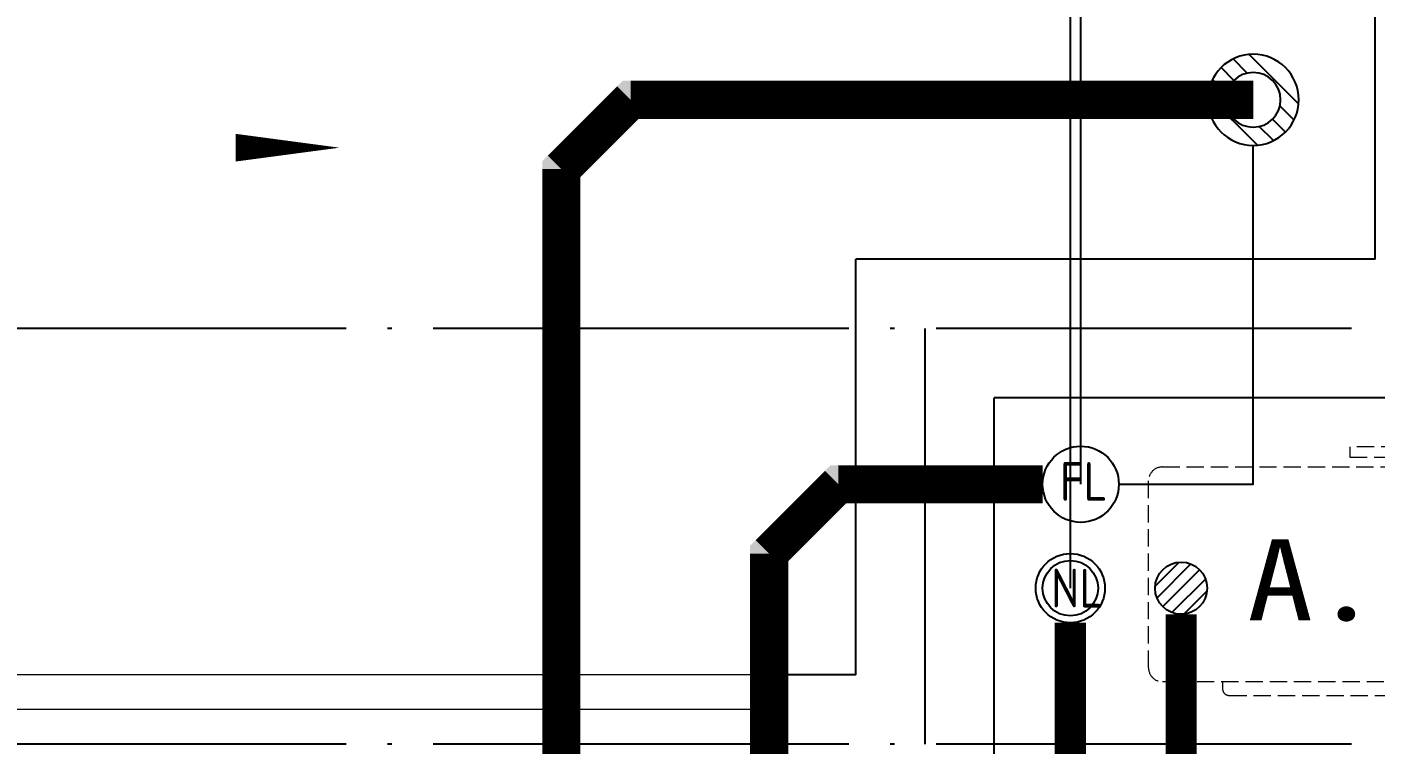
# Model space of a CAD drawing. Extents: x 27938 to 1507990, y 110129 to 923079.
# Drawn here: x 835170 to 837117, y 672657 to 673692 of the extents above; entities that cross this region are included whole.
import ezdxf

# ---------------------------------------------------------------- set-up
doc = ezdxf.new("R2010")
doc.units = 0
doc.header["$LTSCALE"] = 1000
doc.header["$MEASUREMENT"] = 0
doc.linetypes.add('DASH', pattern=[0.35, 0.25, -0.1])
doc.linetypes.add('DOTE', pattern=[2.42, 2, -0.2, 0.02, -0.2])
for name, color, linetype in [('DIM_凝结', 150, 'Continuous'), ('DIM_废水', 31, 'Continuous'), ('DOTE', 1, 'Continuous'), ('EQUIP_地漏', 7, 'Continuous'), ('PIPE-凝结', 150, 'N'), ('PIPE-废水', 31, 'TG_F'), ('PUB_TEXT', 4, 'Continuous'), ('VPIPE-凝结', 150, 'N'), ('VPIPE-废水', 31, 'Continuous'), ('WALL', 9, 'Continuous')]:
    doc.layers.add(name, color=color, linetype=linetype)
for name, color, linetype, lineweight in [('平面-排水沟', 86, 'Continuous', 15), ('平面-栏杆', 135, 'Continuous', 15), ('平面-看线', 45, 'Continuous', 15), ('平面-空调预留孔', 173, 'Continuous', 15)]:
    doc.layers.add(name, color=color, linetype=linetype, lineweight=lineweight)
doc.styles.get("Standard").update_dxf_attribs({"font": 'gbenor.shx', "bigfont": 'gbcbig.shx'})
doc.styles.add('TG_LINETYPE', font='SIMPLEX', dxfattribs={"width": 0.8, "height": 3, "bigfont": 'HZTXT'})
doc.styles.add('黑体', font='simhei.ttf')
doc.linetypes.add('N', pattern='A,3,-0.2,["N",Standard,S=0.25,R=0,X=-0.1,Y=-0.115],-0.2', length=3.4)
doc.linetypes.add('TG_F', pattern='A,2,-0.3,["F",TG_LINETYPE,S=0.1,R=0,X=-0.23,Y=-0.15],0', length=2.3)

# ---------------------------------------------------------------- blocks, each defined once
blk = doc.blocks.new('$TwtSys$00000141')
at = {"color": 1}
for p, q in [((-47.1, 3.8), (-5, 45.9)), ((-47.1, 3.8), (-5, 45.9)), ((-43.6, -17.5), (17.5, 43.6)), ((-43.6, -17.5), (17.5, 43.6)), ((-33.2, -33.2), (33.2, 33.2)), ((-33.2, -33.2), (33.2, 33.2)), ((-16.2, -43.5), (43.8, 16.4)), ((-16.2, -43.5), (43.8, 16.4)), ((5.7, -46.1), (46.1, -5.7)), ((5.7, -46.1), (46.1, -5.7))]:
    blk.add_line(p, q, dxfattribs=at)
blk.add_circle((0, 0), 47, dxfattribs=at)
blk.add_circle((0, 0), 47, dxfattribs=at)
blk = doc.blocks.new('$TwtSys$00000543')
for p, q in [((-93.6, -8.5), (8.5, 93.6)), ((12.5, 55), (41.7, 84.2)), ((39.9, 39.9), (66.5, 66.5)), ((55, 12.5), (84.2, 41.7)), ((-8.5, -93.6), (93.6, 8.5)), ((-84.2, -41.7), (-55, -12.5)), ((-66.5, -66.5), (-39.9, -39.9)), ((-41.7, -84.2), (-12.5, -55))]:
    blk.add_line(p, q)
for radius in [94, 56.4]:
    blk.add_circle((0, 0), radius)
blk = doc.blocks.new('gsergvr')
at = {"layer": '平面-空调预留孔', "linetype": 'DASH', "ltscale": 0.1}
for p, q in [((34075.4, 17176.2), (34075.4, 17166.2)), ((34448.2, 17166.2), (34448.2, 17176.2)), ((34085.4, 17156.2), (34438.2, 17156.2))]:
    blk.add_line(p, q, dxfattribs=at)
blk.add_lwpolyline([(34679.3, 17515.3), (34259.5, 17515.3), (34259.5, 17500.2), (34679.3, 17500.2)], close=True, dxfattribs=at)
blk.add_lwpolyline([(34728.6, 17176.2), (33988.6, 17176.2, -0.414214), (33968.6, 17196.2), (33968.6, 17466.2, -0.414214), (33988.6, 17486.2), (34728.6, 17486.2, -0.414214), (34748.6, 17466.2), (34748.6, 17196.2, -0.414214)], format="xyb", close=True, dxfattribs=at)
for centre, start, end in [((34085.4, 17166.2), 180, 270), ((34438.2, 17166.2), 270, 0)]:
    blk.add_arc(centre, 10, start, end, dxfattribs=at)
at = {"layer": '平面-空调预留孔', "color": 251, "linetype": 'DASH', "ltscale": 0.1, "true_color": 0x636466, "style": '黑体', "width": 1.2}
blk.add_text('A.C', height=117.05, dxfattribs=at).set_placement((34110.9, 17264.8))
blk = doc.blocks.new('rtyryrtyeeretee')
at = {"layer": '平面-空调预留孔'}
blk.add_blockref('gsergvr', (635673.5, 326705.8), dxfattribs=at)
blk = doc.blocks.new('GDGDRGDGDRGDR')
blk.add_blockref('rtyryrtyeeretee', (-240152.6, 97240.1))

msp = doc.modelspace()

# ---------------------------------------------------------------- linework, layer by layer
at = {"layer": 'DOTE', "color": 169, "linetype": 'DOTE', "ltscale": 0.3}
msp.add_line((879916.6, 672657.2), (825916.6, 672657.2), dxfattribs=at)
at = {"layer": 'VPIPE-凝结', "color": 8, "ltscale": 0.1}
msp.add_lwpolyline([(836746.6, 673032.2), (836940.7, 673032.2), (836940.7, 673521.4)], dxfattribs=at)
at = {"layer": 'VPIPE-凝结', "color": 8}
msp.add_circle((836676.6, 672882.2), 40, dxfattribs=at)
at = {"layer": 'VPIPE-废水', "color": 8}
msp.add_circle((836691.6, 673032.2), 55, dxfattribs=at)
at = {"layer": 'WALL', "color": 8}
msp.add_line((836566.6, 672557.2), (836566.6, 672657.2), dxfattribs=at)
at = {"layer": '平面-栏杆', "color": 8}
msp.add_lwpolyline([(836266.6, 672707.2), (831616.6, 672707.2)], dxfattribs=at)
at = {"layer": '平面-看线', "color": 8}
msp.add_lwpolyline([(836266.6, 672757.2), (831616.6, 672757.2)], dxfattribs=at)

# ---------------------------------------------------------------- block references
at = {"layer": 'EQUIP_地漏', "color": 8, "xscale": -0.7000000000000001, "yscale": 0.7000000000000001, "zscale": 0.7}
msp.add_blockref('$TwtSys$00000543', (836940.7, 673587.2), dxfattribs=at)
at = {"layer": 'EQUIP_地漏', "color": 8, "xscale": -0.8, "yscale": -0.8, "zscale": 0.8, "rotation": 180}
msp.add_blockref('$TwtSys$00000141', (836836.6, 672882.2), dxfattribs=at)

# ---------------------------------------------------------------- next in the draw order: block references
at = {"color": 8}
msp.add_blockref('GDGDRGDGDRGDR', (407300, 231625.1), dxfattribs=at)

# ---------------------------------------------------------------- next in the draw order: hatches: boundary and pattern name
at = {"layer": 'PIPE-废水'}
for points in [[(836041.6, 673587.2), (836022.1, 673606.6), (836030.2, 673614.7)], [(836041.6, 673587.2), (836041.6, 673614.7), (836030.2, 673614.7)], [(835941.6, 673487.2), (835922.1, 673506.6), (835914.1, 673498.6)], [(835941.6, 673487.2), (835914.1, 673487.2), (835914.1, 673498.6)], [(836341.6, 673032.2), (836322.1, 673051.6), (836330.2, 673059.7)], [(836341.6, 673032.2), (836341.6, 673059.7), (836330.2, 673059.7)], [(836241.6, 672932.2), (836222.1, 672951.6), (836214.1, 672943.6)], [(836241.6, 672932.2), (836214.1, 672932.2), (836214.1, 672943.6)]]:
    msp.add_hatch(color=256, dxfattribs=at).paths.add_polyline_path(points)

# ---------------------------------------------------------------- next in the draw order: linework, layer by layer
at = {"layer": 'DIM_凝结'}
msp.add_line((836676.6, 672882.2), (836676.6, 674837.1), dxfattribs=at)
at = {"layer": 'DIM_废水'}
msp.add_line((836691.6, 673032.2), (836691.6, 675358), dxfattribs=at)
at = {"layer": 'DOTE', "color": 169, "linetype": 'DOTE', "ltscale": 0.3}
for p, q in [((879916.6, 673257.2), (825916.6, 673257.2)), ((836466.6, 673257.2), (836466.6, 672657.2))]:
    msp.add_line(p, q, dxfattribs=at)
at = {"layer": 'PIPE-凝结', "ltscale": 0.5, "const_width": 45}
for points in [[(836676.6, 672832.2), (836676.6, 671222.2)], [(836836.6, 672844.6), (836836.6, 670207.2)]]:
    msp.add_lwpolyline(points, dxfattribs=at)
at = {"layer": 'PIPE-废水', "ltscale": 0.5, "const_width": 55}
for points in [[(836041.6, 673587.2), (835941.6, 673487.2)], [(836041.6, 673587.2), (836940.7, 673587.2)], [(835941.6, 672113.5), (835941.6, 673487.2)], [(836341.6, 673032.2), (836241.6, 672932.2)], [(836341.6, 673032.2), (836636.6, 673032.2)], [(836241.6, 672164.3), (836241.6, 672932.2)]]:
    msp.add_lwpolyline(points, dxfattribs=at)
at = {"layer": 'VPIPE-凝结'}
msp.add_circle((836676.6, 672882.2), 50, dxfattribs=at)
at = {"layer": 'VPIPE-废水'}
msp.add_circle((836691.6, 673032.2), 55, dxfattribs=at)
at = {"layer": 'WALL', "color": 8}
for p, q in [((837116.6, 673357.2), (837116.6, 674357.2)), ((837116.6, 673357.2), (836366.6, 673357.2)), ((836366.6, 672757.2), (836366.6, 673357.2)), ((837216.6, 673157.2), (836566.6, 673157.2)), ((836566.6, 672657.2), (836566.6, 673157.2)), ((836366.6, 672757.2), (836266.6, 672757.2)), ((836266.6, 672557.2), (836266.6, 672757.2))]:
    msp.add_line(p, q, dxfattribs=at)
at = {"layer": '平面-排水沟', "color": 8}
msp.add_lwpolyline([(835199.8, 673518.1, 0, 0, 0), (835621.2, 673518.1, 0, 40, 0), (835471.2, 673518.1, 0, 0, 0)], format="xyseb", dxfattribs=at)

# ---------------------------------------------------------------- next in the draw order: texts
at = {"layer": 'PUB_TEXT', "color": 8}
for s, p in [('FL', (836661.5, 673008.3)), ('NL', (836648.6, 672854.2))]:
    msp.add_text(s, height=56, dxfattribs=at).set_placement(p)

doc.saveas('drawing.dxf')
